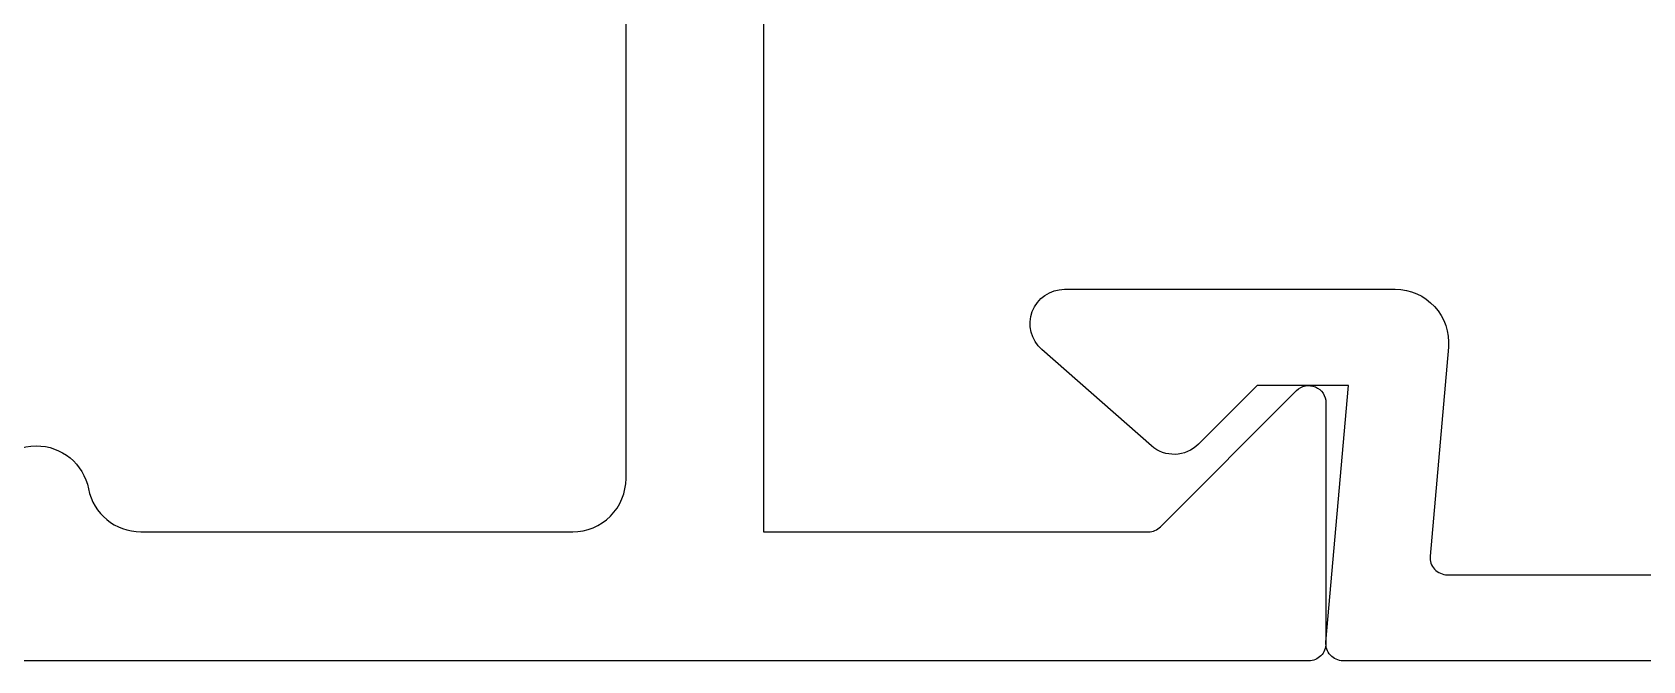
# Model space of a CAD drawing. Extents: x -23 to 190, y -172 to 85.
# Drawn here: x 9.124 to 10.061, y 48.754 to 49.119 of the extents above; entities that cross this region are included whole.
import ezdxf

# ---------------------------------------------------------------- set-up
doc = ezdxf.new("R2010")
doc.units = 0
doc.header["$MEASUREMENT"] = 0
doc.layers.get('0').update_dxf_attribs({"linetype": 'CONTINUOUS'})
doc.layers.add('FRAME', color=1, linetype='CONTINUOUS')

# ---------------------------------------------------------------- blocks, each defined once
blk = doc.blocks.new('3800 NAIL-ON FRAME')
for points in [[(1.3755, 0), (-1.3755, 0), (-1.3755, -0.22372, 0.198912), (-1.37257, -0.23079), (-1.29343, -0.30993, -0.668179), (-1.3005, -0.327), (-1.4405, -0.327, -0.414214), (-1.4505, -0.317), (-1.4505, 0.444, -0.414214)], [(-1.3565, 0.454, -0.414214), (-1.3255, 0.423, -0.358249), (-1.3505, 0.39259, 0.358249), (-1.3755, 0.36217), (-1.3755, 0.111, 0.414214), (-1.3445, 0.08), (-1.05516, 0.08, 0.5024), (-1.02547, 0.11991, -0.280293), (-0.98796, 0.26375, -0.498955), (-0.93903, 0.25603, -0.334263), (-0.94484, 0.2192, 2.470836), (-0.83216, 0.2192, -0.334263), (-0.83797, 0.25603), (-0.83797, 0.25603, -0.498955), (-0.78904, 0.26375, -0.280293), (-0.75153, 0.11991, 0.5024), (-0.72184, 0.08), (-0.5565, 0.08, 0.414214), (-0.5255, 0.111), (-0.5255, 0.399), (-0.4905, 0.434)]]:
    blk.add_lwpolyline(points, format="xyb")

msp = doc.modelspace()

# ---------------------------------------------------------------- linework, layer by layer
at = {"layer": 'FRAME'}
msp.add_lwpolyline([(10.54443, 52.38472), (10.54443, 48.76372, -0.414214), (10.53443, 48.75372), (9.88643, 48.75372, -0.440011), (9.87647, 48.76459), (9.88952, 48.91372), (9.83643, 48.91372), (9.80229, 48.87958, -0.395486), (9.77494, 48.8787), (9.71123, 48.9347, -0.691708), (9.72443, 48.96972), (9.9168, 48.96972, -0.440011), (9.94768, 48.93602), (9.93706, 48.81459, 0.440011), (9.94702, 48.80372), (10.46943, 48.80372, 0.414214), (10.47943, 48.81372), (10.47943, 50.28472, 0.414214)], format="xyb", dxfattribs=at)

# ---------------------------------------------------------------- block references
at = {"layer": 'FRAME', "rotation": 90}
msp.add_blockref('3800 NAIL-ON FRAME', (9.54947, 50.20422), dxfattribs=at)

doc.saveas('drawing.dxf')
